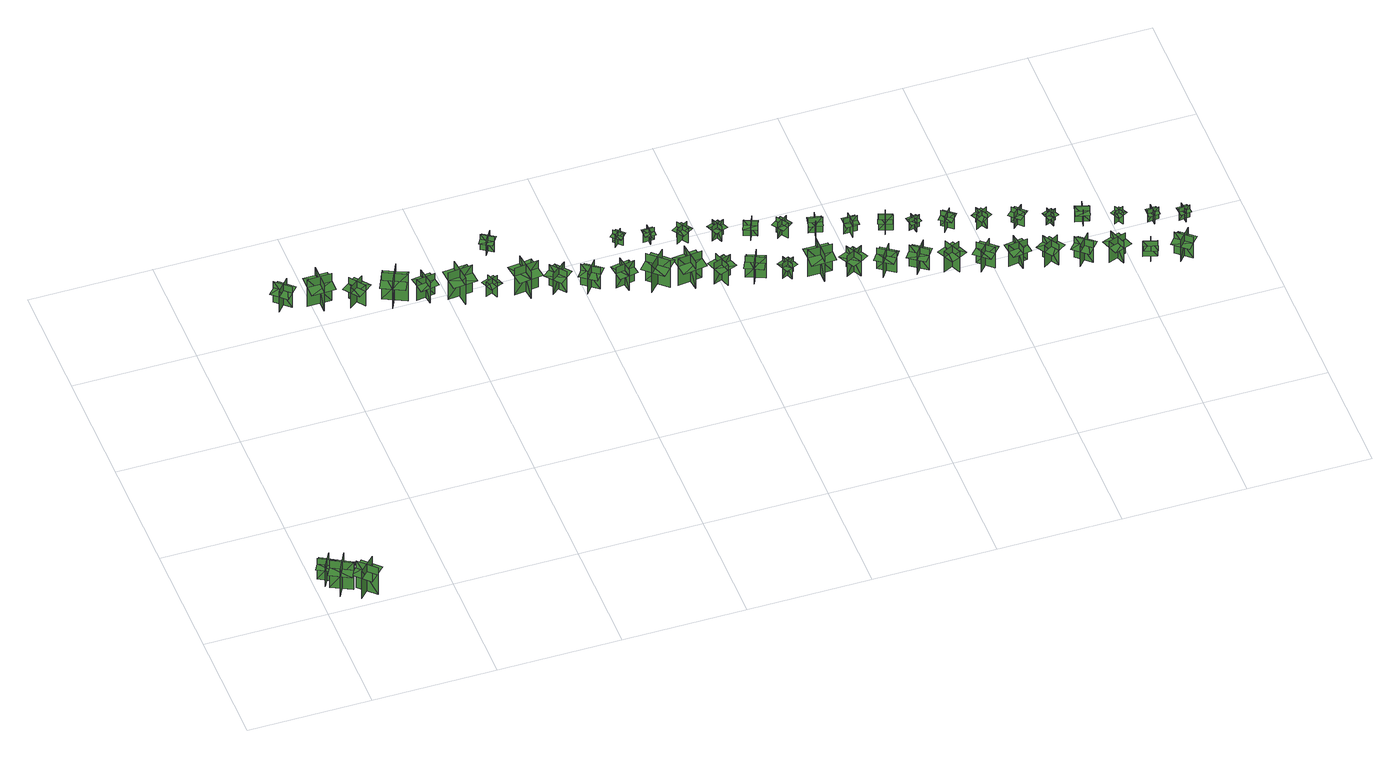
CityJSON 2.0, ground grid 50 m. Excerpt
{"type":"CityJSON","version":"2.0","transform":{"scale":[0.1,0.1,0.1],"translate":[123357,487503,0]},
"CityObjects":{
"tree1":{"type":"SolitaryVegetationObject","geometry":[{"type":"MultiSurface","lod":"1","boundaries":[[[0,1,2]],[[0,2,3]],[[4,5,6]],[[4,6,7]],[[8,9,10]],[[8,10,11]],[[8,11,12]],[[8,12,13]]]}]},
"tree2":{"type":"SolitaryVegetationObject","geometry":[{"type":"MultiSurface","lod":"1","boundaries":[[[14,15,16]],[[14,16,17]],[[18,19,20]],[[18,20,21]],[[22,23,24]],[[22,24,25]],[[22,25,26]],[[22,26,27]]]}]},
"tree3":{"type":"SolitaryVegetationObject","geometry":[{"type":"MultiSurface","lod":"1","boundaries":[[[28,29,30]],[[28,30,31]],[[32,33,34]],[[32,34,35]],[[36,37,38]],[[36,38,39]],[[36,39,40]],[[36,40,41]]]}]},
"tree4":{"type":"SolitaryVegetationObject","geometry":[{"type":"MultiSurface","lod":"1","boundaries":[[[42,43,44]],[[42,44,45]],[[46,47,48]],[[46,48,49]],[[50,51,52]],[[50,52,53]],[[50,53,54]],[[50,54,55]]]}]},
"tree5":{"type":"SolitaryVegetationObject","geometry":[{"type":"MultiSurface","lod":"1","boundaries":[[[56,57,58]],[[56,58,59]],[[60,61,62]],[[60,62,63]],[[64,65,66]],[[64,66,67]],[[64,67,68]],[[64,68,69]]]}]},
"tree6":{"type":"SolitaryVegetationObject","geometry":[{"type":"MultiSurface","lod":"1","boundaries":[[[70,71,72]],[[70,72,73]],[[74,75,76]],[[74,76,77]],[[78,79,80]],[[78,80,81]],[[78,81,82]],[[78,82,83]]]}]},
"tree7":{"type":"SolitaryVegetationObject","geometry":[{"type":"MultiSurface","lod":"1","boundaries":[[[84,85,86]],[[84,86,87]],[[88,89,90]],[[88,90,91]],[[92,93,94]],[[92,94,95]],[[92,95,96]],[[92,96,97]]]}]},
"tree8":{"type":"SolitaryVegetationObject","geometry":[{"type":"MultiSurface","lod":"1","boundaries":[[[98,99,100]],[[98,100,101]],[[102,103,104]],[[102,104,105]],[[106,107,108]],[[106,108,109]],[[106,109,110]],[[106,110,111]]]}]},
"tree9":{"type":"SolitaryVegetationObject","geometry":[{"type":"MultiSurface","lod":"1","boundaries":[[[112,113,114]],[[112,114,115]],[[116,117,118]],[[116,118,119]],[[120,121,122]],[[120,122,123]],[[120,123,124]],[[120,124,125]]]}]},
"tree10":{"type":"SolitaryVegetationObject","geometry":[{"type":"MultiSurface","lod":"1","boundaries":[[[126,127,128]],[[126,128,129]],[[130,131,132]],[[130,132,133]],[[134,135,136]],[[134,136,137]],[[134,137,138]],[[134,138,139]]]}]},
"tree11":{"type":"SolitaryVegetationObject","geometry":[{"type":"MultiSurface","lod":"1","boundaries":[[[140,141,142]],[[140,142,143]],[[144,145,146]],[[144,146,147]],[[148,149,150]],[[148,150,151]],[[148,151,152]],[[148,152,153]]]}]},
"tree12":{"type":"SolitaryVegetationObject","geometry":[{"type":"MultiSurface","lod":"1","boundaries":[[[154,155,156]],[[154,156,157]],[[158,159,160]],[[158,160,161]],[[162,163,164]],[[162,164,165]],[[162,165,166]],[[162,166,167]]]}]},
"tree13":{"type":"SolitaryVegetationObject","geometry":[{"type":"MultiSurface","lod":"1","boundaries":[[[168,169,170]],[[168,170,171]],[[172,173,174]],[[172,174,175]],[[176,177,178]],[[176,178,179]],[[176,179,180]],[[176,180,181]]]}]},
"tree14":{"type":"SolitaryVegetationObject","geometry":[{"type":"MultiSurface","lod":"1","boundaries":[[[182,183,184]],[[182,184,185]],[[186,187,188]],[[186,188,189]],[[190,191,192]],[[190,192,193]],[[190,193,194]],[[190,194,195]]]}]},
"tree15":{"type":"SolitaryVegetationObject","geometry":[{"type":"MultiSurface","lod":"1","boundaries":[[[196,197,198]],[[196,198,199]],[[200,201,202]],[[200,202,203]],[[204,205,206]],[[204,206,207]],[[204,207,208]],[[204,208,209]]]}]},
"tree16":{"type":"SolitaryVegetationObject","geometry":[{"type":"MultiSurface","lod":"1","boundaries":[[[210,211,212]],[[210,212,213]],[[214,215,216]],[[214,216,217]],[[218,219,220]],[[218,220,221]],[[218,221,222]],[[218,222,223]]]}]},
"tree17":{"type":"SolitaryVegetationObject","geometry":[{"type":"MultiSurface","lod":"1","boundaries":[[[224,225,226]],[[224,226,227]],[[228,229,230]],[[228,230,231]],[[232,233,234]],[[232,234,235]],[[232,235,236]],[[232,236,237]]]}]},
"tree18":{"type":"SolitaryVegetationObject","geometry":[{"type":"MultiSurface","lod":"1","boundaries":[[[238,239,240]],[[238,240,241]],[[242,243,244]],[[242,244,245]],[[246,247,248]],[[246,248,249]],[[246,249,250]],[[246,250,251]]]}]},
"tree19":{"type":"SolitaryVegetationObject","geometry":[{"type":"MultiSurface","lod":"1","boundaries":[[[252,253,254]],[[252,254,255]],[[256,257,258]],[[256,258,259]],[[260,261,262]],[[260,262,263]],[[260,263,264]],[[260,264,265]]]}]},
"tree20":{"type":"SolitaryVegetationObject","geometry":[{"type":"MultiSurface","lod":"1","boundaries":[[[266,267,268]],[[266,268,269]],[[270,271,272]],[[270,272,273]],[[274,275,276]],[[274,276,277]],[[274,277,278]],[[274,278,279]]]}]},
"tree21":{"type":"SolitaryVegetationObject","geometry":[{"type":"MultiSurface","lod":"1","boundaries":[[[280,281,282]],[[280,282,283]],[[284,285,286]],[[284,286,287]],[[288,289,290]],[[288,290,291]],[[288,291,292]],[[288,292,293]]]}]},
"tree22":{"type":"SolitaryVegetationObject","geometry":[{"type":"MultiSurface","lod":"1","boundaries":[[[294,295,296]],[[294,296,297]],[[298,299,300]],[[298,300,301]],[[302,303,304]],[[302,304,305]],[[302,305,306]],[[302,306,307]]]}]},
"tree23":{"type":"SolitaryVegetationObject","geometry":[{"type":"MultiSurface","lod":"1","boundaries":[[[308,309,310]],[[308,310,311]],[[312,313,314]],[[312,314,315]],[[316,317,318]],[[316,318,319]],[[316,319,320]],[[316,320,321]]]}]},
"tree24":{"type":"SolitaryVegetationObject","geometry":[{"type":"MultiSurface","lod":"1","boundaries":[[[322,323,324]],[[322,324,325]],[[326,327,328]],[[326,328,329]],[[330,331,332]],[[330,332,333]],[[330,333,334]],[[330,334,335]]]}]},
"tree25":{"type":"SolitaryVegetationObject","geometry":[{"type":"MultiSurface","lod":"1","boundaries":[[[336,337,338]],[[336,338,339]],[[340,341,342]],[[340,342,343]],[[344,345,346]],[[344,346,347]],[[344,347,348]],[[344,348,349]]]}]},
"tree26":{"type":"SolitaryVegetationObject","geometry":[{"type":"MultiSurface","lod":"1","boundaries":[[[350,351,352]],[[350,352,353]],[[354,355,356]],[[354,356,357]],[[358,359,360]],[[358,360,361]],[[358,361,362]],[[358,362,363]]]}]},
"tree27":{"type":"SolitaryVegetationObject","geometry":[{"type":"MultiSurface","lod":"1","boundaries":[[[364,365,366]],[[364,366,367]],[[368,369,370]],[[368,370,371]],[[372,373,374]],[[372,374,375]],[[372,375,376]],[[372,376,377]]]}]},
"tree28":{"type":"SolitaryVegetationObject","geometry":[{"type":"MultiSurface","lod":"1","boundaries":[[[378,379,380]],[[378,380,381]],[[382,383,384]],[[382,384,385]],[[386,387,388]],[[386,388,389]],[[386,389,390]],[[386,390,391]]]}]},
"tree29":{"type":"SolitaryVegetationObject","geometry":[{"type":"MultiSurface","lod":"1","boundaries":[[[392,393,394]],[[392,394,395]],[[396,397,398]],[[396,398,399]],[[400,401,402]],[[400,402,403]],[[400,403,404]],[[400,404,405]]]}]},
"tree30":{"type":"SolitaryVegetationObject","geometry":[{"type":"MultiSurface","lod":"1","boundaries":[[[406,407,408]],[[406,408,409]],[[410,411,412]],[[410,412,413]],[[414,415,416]],[[414,416,417]],[[414,417,418]],[[414,418,419]]]}]},
"tree31":{"type":"SolitaryVegetationObject","geometry":[{"type":"MultiSurface","lod":"1","boundaries":[[[420,421,422]],[[420,422,423]],[[424,425,426]],[[424,426,427]],[[428,429,430]],[[428,430,431]],[[428,431,432]],[[428,432,433]]]}]},
"tree32":{"type":"SolitaryVegetationObject","geometry":[{"type":"MultiSurface","lod":"1","boundaries":[[[434,435,436]],[[434,436,437]],[[438,439,440]],[[438,440,441]],[[442,443,444]],[[442,444,445]],[[442,445,446]],[[442,446,447]]]}]},
"tree33":{"type":"SolitaryVegetationObject","geometry":[{"type":"MultiSurface","lod":"1","boundaries":[[[448,449,450]],[[448,450,451]],[[452,453,454]],[[452,454,455]],[[456,457,458]],[[456,458,459]],[[456,459,460]],[[456,460,461]]]}]},
"tree34":{"type":"SolitaryVegetationObject","geometry":[{"type":"MultiSurface","lod":"1","boundaries":[[[462,463,464]],[[462,464,465]],[[466,467,468]],[[466,468,469]],[[470,471,472]],[[470,472,473]],[[470,473,474]],[[470,474,475]]]}]},
"tree35":{"type":"SolitaryVegetationObject","geometry":[{"type":"MultiSurface","lod":"1","boundaries":[[[476,477,478]],[[476,478,479]],[[480,481,482]],[[480,482,483]],[[484,485,486]],[[484,486,487]],[[484,487,488]],[[484,488,489]]]}]},
"tree36":{"type":"SolitaryVegetationObject","geometry":[{"type":"MultiSurface","lod":"1","boundaries":[[[490,491,492]],[[490,492,493]],[[494,495,496]],[[494,496,497]],[[498,499,500]],[[498,500,501]],[[498,501,502]],[[498,502,503]]]}]},
"tree37":{"type":"SolitaryVegetationObject","geometry":[{"type":"MultiSurface","lod":"1","boundaries":[[[504,505,506]],[[504,506,507]],[[508,509,510]],[[508,510,511]],[[512,513,514]],[[512,514,515]],[[512,515,516]],[[512,516,517]]]}]},
"tree38":{"type":"SolitaryVegetationObject","geometry":[{"type":"MultiSurface","lod":"1","boundaries":[[[518,519,520]],[[518,520,521]],[[522,523,524]],[[522,524,525]],[[526,527,528]],[[526,528,529]],[[526,529,530]],[[526,530,531]]]}]},
"tree39":{"type":"SolitaryVegetationObject","geometry":[{"type":"MultiSurface","lod":"1","boundaries":[[[532,533,534]],[[532,534,535]],[[536,537,538]],[[536,538,539]],[[540,541,542]],[[540,542,543]],[[540,543,544]],[[540,544,545]]]}]},
"tree40":{"type":"SolitaryVegetationObject","geometry":[{"type":"MultiSurface","lod":"1","boundaries":[[[546,547,548]],[[546,548,549]],[[550,551,552]],[[550,552,553]],[[554,555,556]],[[554,556,557]],[[554,557,558]],[[554,558,559]]]}]},
"tree41":{"type":"SolitaryVegetationObject","geometry":[{"type":"MultiSurface","lod":"1","boundaries":[[[560,561,562]],[[560,562,563]],[[564,565,566]],[[564,566,567]],[[568,569,570]],[[568,570,571]],[[568,571,572]],[[568,572,573]]]}]},
"tree42":{"type":"SolitaryVegetationObject","geometry":[{"type":"MultiSurface","lod":"1","boundaries":[[[574,575,576]],[[574,576,577]],[[578,579,580]],[[578,580,581]],[[582,583,584]],[[582,584,585]],[[582,585,586]],[[582,586,587]]]}]},
"tree43":{"type":"SolitaryVegetationObject","geometry":[{"type":"MultiSurface","lod":"1","boundaries":[[[588,589,590]],[[588,590,591]],[[592,593,594]],[[592,594,595]],[[596,597,598]],[[596,598,599]],[[596,599,600]],[[596,600,601]]]}]},
"tree44":{"type":"SolitaryVegetationObject","geometry":[{"type":"MultiSurface","lod":"1","boundaries":[[[602,603,604]],[[602,604,605]],[[606,607,608]],[[606,608,609]],[[610,611,612]],[[610,612,613]],[[610,613,614]],[[610,614,615]]]}]},
"tree45":{"type":"SolitaryVegetationObject","geometry":[{"type":"MultiSurface","lod":"1","boundaries":[[[616,617,618]],[[616,618,619]],[[620,621,622]],[[620,622,623]],[[624,625,626]],[[624,626,627]],[[624,627,628]],[[624,628,629]]]}]},
"tree46":{"type":"SolitaryVegetationObject","geometry":[{"type":"MultiSurface","lod":"1","boundaries":[[[630,631,632]],[[630,632,633]],[[634,635,636]],[[634,636,637]],[[638,639,640]],[[638,640,641]],[[638,641,642]],[[638,642,643]]]}]},
"tree47":{"type":"SolitaryVegetationObject","geometry":[{"type":"MultiSurface","lod":"1","boundaries":[[[644,645,646]],[[644,646,647]],[[648,649,650]],[[648,650,651]],[[652,653,654]],[[652,654,655]],[[652,655,656]],[[652,656,657]]]}]},
"tree48":{"type":"SolitaryVegetationObject","geometry":[{"type":"MultiSurface","lod":"1","boundaries":[[[658,659,660]],[[658,660,661]],[[662,663,664]],[[662,664,665]],[[666,667,668]],[[666,668,669]],[[666,669,670]],[[666,670,671]]]}]},
"tree49":{"type":"SolitaryVegetationObject","geometry":[{"type":"MultiSurface","lod":"1","boundaries":[[[672,673,674]],[[672,674,675]],[[676,677,678]],[[676,678,679]],[[680,681,682]],[[680,682,683]],[[680,683,684]],[[680,684,685]]]}]},
"tree50":{"type":"SolitaryVegetationObject","geometry":[{"type":"MultiSurface","lod":"1","boundaries":[[[686,687,688]],[[686,688,689]],[[690,691,692]],[[690,692,693]],[[694,695,696]],[[694,696,697]],[[694,697,698]],[[694,698,699]]]}]}
},
"vertices":[
[75,210,8],[40,147,8],[40,147,116],[75,210,116],[25,195,8],[87,160,8],[87,160,116],[25,195,116],[25,195,88],[8,165,88],[71,130,88],[87,160,88],[104,190,88],[41,225,88],
[117,156,10],[74,74,10],[74,74,149],[117,156,149],[53,135,10],[134,93,10],[134,93,149],[53,135,149],[53,135,113],[32,96,113],[114,53,113],[134,93,113],[155,132,113],[73,175,113],
[213,38,9],[147,102,9],[147,102,148],[213,38,148],[212,105,9],[148,39,9],[148,39,148],[212,105,148],[212,105,112],[180,136,112],[116,70,112],[148,39,112],[179,8,112],[244,74,112],
[425,1625,13],[367,1677,13],[367,1677,120],[425,1625,120],[422,1676,13],[371,1619,13],[371,1619,120],[422,1676,120],[422,1676,90],[394,1702,90],[342,1645,90],[371,1619,90],[399,1593,90],[451,1650,90],
[533,1567,12],[533,1666,12],[533,1666,151],[533,1567,151],[580,1614,12],[481,1613,12],[481,1613,151],[580,1614,151],[580,1614,112],[580,1664,112],[480,1663,112],[481,1613,112],[481,1563,112],[581,1564,112],
[694,1596,13],[633,1549,13],[633,1549,120],[694,1596,120],[643,1603,13],[690,1542,13],[690,1542,120],[643,1603,120],[643,1603,90],[612,1579,90],[659,1518,90],[690,1542,90],[721,1565,90],[674,1627,90],
[760,1558,12],[851,1516,12],[851,1516,150],[760,1558,150],[783,1496,12],[825,1586,12],[825,1586,150],[783,1496,150],[783,1496,111],[828,1475,111],[870,1565,111],[825,1586,111],[780,1607,111],[738,1517,111],
[926,1476,13],[915,1552,13],[915,1552,121],[926,1476,121],[957,1517,13],[881,1505,13],[881,1505,121],[957,1517,121],[957,1517,91],[951,1555,91],[875,1544,91],[881,1505,91],[887,1467,91],[963,1479,91],
[1038,1522,13],[1048,1423,13],[1048,1423,152],[1038,1522,152],[996,1471,13],[1095,1481,13],[1095,1481,152],[996,1471,152],[996,1471,113],[1001,1422,113],[1100,1431,113],[1095,1481,113],[1090,1530,113],[991,1521,113],
[1187,1456,16],[1135,1436,16],[1135,1436,93],[1187,1456,93],[1153,1471,16],[1173,1420,16],[1173,1420,93],[1153,1471,93],[1153,1471,71],[1127,1461,71],[1148,1409,71],[1173,1420,71],[1199,1430,71],[1179,1481,71],
[1241,1410,15],[1339,1423,15],[1339,1423,153],[1241,1410,153],[1293,1370,15],[1280,1468,15],[1280,1468,153],[1293,1370,153],[1293,1370,115],[1343,1376,115],[1329,1475,115],[1280,1468,115],[1231,1462,115],[1244,1363,115],
[1210,1651,15],[1241,1697,15],[1241,1697,92],[1210,1651,92],[1246,1658,15],[1200,1688,15],[1200,1688,92],[1246,1658,92],[1246,1658,70],[1262,1681,70],[1215,1712,70],[1200,1688,70],[1185,1665,70],[1231,1635,70],
[1378,1362,16],[1438,1411,16],[1438,1411,124],[1378,1362,124],[1430,1357,16],[1381,1417,16],[1381,1417,124],[1430,1357,124],[1430,1357,94],[1460,1382,94],[1411,1441,94],[1381,1417,94],[1351,1392,94],[1400,1332,94],
[1556,1333,16],[1494,1380,16],[1494,1380,124],[1556,1333,124],[1549,1384,16],[1502,1322,16],[1502,1322,124],[1549,1384,124],[1549,1384,94],[1518,1407,94],[1471,1346,94],[1502,1322,94],[1533,1299,94],[1580,1360,94],
[1614,1317,17],[1690,1330,17],[1690,1330,124],[1614,1317,124],[1656,1287,17],[1643,1363,17],[1643,1363,124],[1656,1287,124],[1656,1287,94],[1694,1293,94],[1681,1369,94],[1643,1363,94],[1605,1357,94],[1617,1280,94],
[1800,1323,16],[1733,1250,16],[1733,1250,155],[1800,1323,155],[1734,1321,16],[1807,1254,16],[1807,1254,155],[1734,1321,155],[1734,1321,116],[1700,1285,116],[1773,1217,116],[1807,1254,116],[1841,1290,116],[1768,1358,116],
[1716,1561,16],[1684,1530,16],[1684,1530,77],[1716,1561,77],[1686,1561,16],[1717,1530,16],[1717,1530,77],[1686,1561,77],[1686,1561,60],[1671,1546,60],[1702,1514,60],[1717,1530,60],[1733,1546,60],[1702,1577,60],
[1897,1215,16],[1884,1314,16],[1884,1314,154],[1897,1215,154],[1938,1267,16],[1839,1254,16],[1839,1254,154],[1938,1267,154],[1938,1267,116],[1932,1316,116],[1833,1304,116],[1839,1254,116],[1845,1205,116],[1944,1218,116],
[1816,1501,15],[1816,1545,15],[1816,1545,77],[1816,1501,77],[1837,1522,15],[1793,1522,15],[1793,1522,77],[1837,1522,77],[1837,1522,60],[1837,1544,60],[1793,1544,60],[1793,1522,60],[1793,1500,60],[1837,1500,60],
[1993,1263,17],[2018,1190,17],[2018,1190,125],[1993,1263,125],[1970,1217,17],[2043,1242,17],[2043,1242,125],[1970,1217,125],[1970,1217,95],[1983,1180,95],[2056,1205,95],[2043,1242,95],[2030,1279,95],[1957,1253,95],
[1959,1500,15],[1912,1470,15],[1912,1470,92],[1959,1500,92],[1923,1508,15],[1952,1461,15],[1952,1461,92],[1923,1508,92],[1923,1508,70],[1899,1493,70],[1929,1447,70],[1952,1461,70],[1976,1476,70],[1946,1523,70],
[2094,1213,18],[2165,1180,18],[2165,1180,126],[2094,1213,126],[2112,1164,18],[2145,1234,18],[2145,1234,126],[2112,1164,126],[2112,1164,96],[2147,1148,96],[2180,1218,96],[2145,1234,96],[2110,1251,96],[2077,1181,96],
[2041,1440,16],[2092,1462,16],[2092,1462,93],[2041,1440,93],[2075,1427,16],[2054,1477,16],[2054,1477,93],[2075,1427,93],[2075,1427,72],[2101,1437,72],[2079,1488,72],[2054,1477,72],[2028,1467,72],[2050,1416,72],
[2223,1157,19],[2274,1178,19],[2274,1178,96],[2223,1157,96],[2257,1143,19],[2236,1194,19],[2236,1194,96],[2257,1143,96],[2257,1143,75],[2283,1153,75],[2262,1204,75],[2236,1194,75],[2211,1183,75],[2232,1132,75],
[2178,1394,17],[2200,1445,17],[2200,1445,94],[2178,1394,94],[2212,1408,17],[2161,1430,17],[2161,1430,94],[2212,1408,94],[2212,1408,73],[2223,1434,73],[2172,1455,73],[2161,1430,73],[2151,1404,73],[2202,1383,73],
[2369,1091,17],[2367,1191,17],[2367,1191,155],[2369,1091,155],[2415,1138,17],[2316,1137,17],[2316,1137,155],[2415,1138,155],[2415,1138,116],[2414,1188,116],[2315,1187,116],[2316,1137,116],[2316,1087,116],[2416,1089,116],
[2286,1409,16],[2317,1363,16],[2317,1363,93],[2286,1409,93],[2279,1373,16],[2325,1404,16],[2325,1404,93],[2279,1373,93],[2279,1373,71],[2295,1350,71],[2340,1381,71],[2325,1404,71],[2309,1427,71],[2263,1395,71],
[2458,1088,18],[2526,1124,18],[2526,1124,125],[2458,1088,125],[2507,1072,18],[2471,1140,18],[2471,1140,125],[2507,1072,125],[2507,1072,95],[2541,1090,95],[2505,1158,95],[2471,1140,95],[2436,1122,95],[2472,1054,95],
[2398,1362,16],[2452,1350,16],[2452,1350,93],[2398,1362,93],[2417,1331,16],[2429,1385,16],[2429,1385,93],[2417,1331,93],[2417,1331,71],[2444,1325,71],[2456,1379,71],[2429,1385,71],[2402,1391,71],[2390,1337,71],
[2628,1099,18],[2583,1036,18],[2583,1036,126],[2628,1099,126],[2577,1091,18],[2640,1046,18],[2640,1046,126],[2577,1091,126],[2577,1091,96],[2554,1059,96],[2617,1014,96],[2640,1046,96],[2662,1077,96],[2599,1122,96],
[2548,1342,15],[2549,1286,15],[2549,1286,92],[2548,1342,92],[2523,1315,15],[2578,1316,15],[2578,1316,92],[2523,1315,92],[2523,1315,70],[2523,1288,70],[2578,1289,70],[2578,1316,70],[2577,1344,70],[2522,1343,70],
[2710,1011,18],[2756,1073,18],[2756,1073,126],[2710,1011,126],[2761,1018,18],[2698,1064,18],[2698,1064,126],[2761,1018,126],[2761,1018,95],[2784,1049,95],[2721,1095,95],[2698,1064,95],[2675,1033,95],[2738,987,95],
[2654,1291,16],[2706,1272,16],[2706,1272,93],[2654,1291,93],[2669,1258,16],[2688,1310,16],[2688,1310,93],[2669,1258,93],[2669,1258,71],[2695,1248,71],[2714,1300,71],[2688,1310,71],[2662,1319,71],[2643,1267,71],
[2881,1021,19],[2811,989,19],[2811,989,126],[2881,1021,126],[2833,1040,19],[2865,969,19],[2865,969,126],[2833,1040,126],[2833,1040,96],[2798,1024,96],[2830,953,96],[2865,969,96],[2900,985,96],[2868,1056,96],
[2763,1251,13],[2806,1261,13],[2806,1261,75],[2763,1251,75],[2788,1235,13],[2778,1278,13],[2778,1278,75],[2788,1235,75],[2788,1235,58],[2809,1240,58],[2799,1283,58],[2778,1278,58],[2756,1273,58],[2766,1230,58],
[2994,1000,18],[2942,942,18],[2942,942,126],[2994,1000,126],[2942,997,18],[3000,945,18],[3000,945,126],[2942,997,126],[2942,997,96],[2916,968,96],[2974,917,96],[3000,945,96],[3026,974,96],[2968,1026,96],
[2920,1244,12],[2886,1200,12],[2886,1200,89],[2920,1244,89],[2884,1240,12],[2927,1206,12],[2927,1206,89],[2884,1240,89],[2884,1240,67],[2867,1218,67],[2910,1184,67],[2927,1206,67],[2944,1228,67],[2901,1262,67],
[3098,907,20],[3085,983,20],[3085,983,128],[3098,907,128],[3128,948,20],[3051,936,20],[3051,936,128],[3128,948,128],[3128,948,98],[3121,987,98],[3045,974,98],[3051,936,98],[3058,898,98],[3134,910,98],
[3043,1163,15],[3015,1211,15],[3015,1211,92],[3043,1163,92],[3053,1199,15],[3005,1171,15],[3005,1171,92],[3053,1199,92],[3053,1199,70],[3039,1223,70],[2991,1195,70],[3005,1171,70],[3019,1147,70],[3067,1175,70],
[3231,880,20],[3189,945,20],[3189,945,128],[3231,880,128],[3242,930,20],[3177,888,20],[3177,888,128],[3242,930,128],[3242,930,98],[3221,963,98],[3156,921,98],[3177,888,98],[3198,856,98],[3263,897,98],
[3141,1165,17],[3179,1125,17],[3179,1125,94],[3141,1165,94],[3140,1128,17],[3180,1166,17],[3180,1166,94],[3140,1128,94],[3140,1128,72],[3159,1108,72],[3199,1146,72],[3180,1166,72],[3161,1186,72],[3121,1148,72],
[3359,853,18],[3301,904,18],[3301,904,126],[3359,853,126],[3356,904,18],[3305,847,18],[3305,847,126],[3356,904,126],[3356,904,95],[3327,930,95],[3276,872,95],[3305,847,95],[3334,821,95],[3385,879,95],
[3259,1106,16],[3301,1120,16],[3301,1120,77],[3259,1106,77],[3286,1092,16],[3272,1134,16],[3272,1134,77],[3286,1092,77],[3286,1092,60],[3307,1100,60],[3293,1141,60],[3272,1134,60],[3251,1127,60],[3265,1085,60],
[3466,810,20],[3440,883,20],[3440,883,128],[3466,810,128],[3488,856,20],[3415,831,20],[3415,831,128],[3488,856,128],[3488,856,98],[3476,893,98],[3403,868,98],[3415,831,98],[3428,794,98],[3501,820,98],
[3389,1052,19],[3402,1105,19],[3402,1105,96],[3389,1052,96],[3421,1071,19],[3367,1084,19],[3367,1084,96],[3421,1071,96],[3421,1071,74],[3427,1097,74],[3374,1111,74],[3367,1084,74],[3361,1057,74],[3414,1044,74],
[3599,802,21],[3546,819,21],[3546,819,98],[3599,802,98],[3582,835,21],[3565,782,21],[3565,782,98],[3582,835,98],[3582,835,76],[3556,844,76],[3539,791,76],[3565,782,76],[3591,774,76],[3608,827,76],
[3545,1049,14],[3506,1028,14],[3506,1028,75],[3545,1049,75],[3517,1057,14],[3538,1018,14],[3538,1018,75],[3517,1057,75],[3517,1057,58],[3497,1047,58],[3518,1008,58],[3538,1018,58],[3557,1029,58],[3536,1068,58],
[3672,746,19],[3723,805,19],[3723,805,127],[3672,746,127],[3724,750,19],[3665,800,19],[3665,800,127],[3724,750,127],[3724,750,97],[3749,779,97],[3690,829,97],[3665,800,97],[3640,770,97],[3699,720,97],
[3627,997,15],[3672,1000,15],[3672,1000,76],[3627,997,76],[3649,977,15],[3647,1022,15],[3647,1022,76],[3649,977,76],[3649,977,59],[3671,979,59],[3669,1023,59],[3647,1022,59],[3625,1020,59],[3627,976,59],
[3742,965,16],[3786,970,16],[3786,970,77],[3742,965,77],[3765,947,16],[3760,991,16],[3760,991,77],[3765,947,77],[3765,947,60],[3787,949,60],[3782,993,60],[3760,991,60],[3738,988,60],[3743,944,60]
]}
